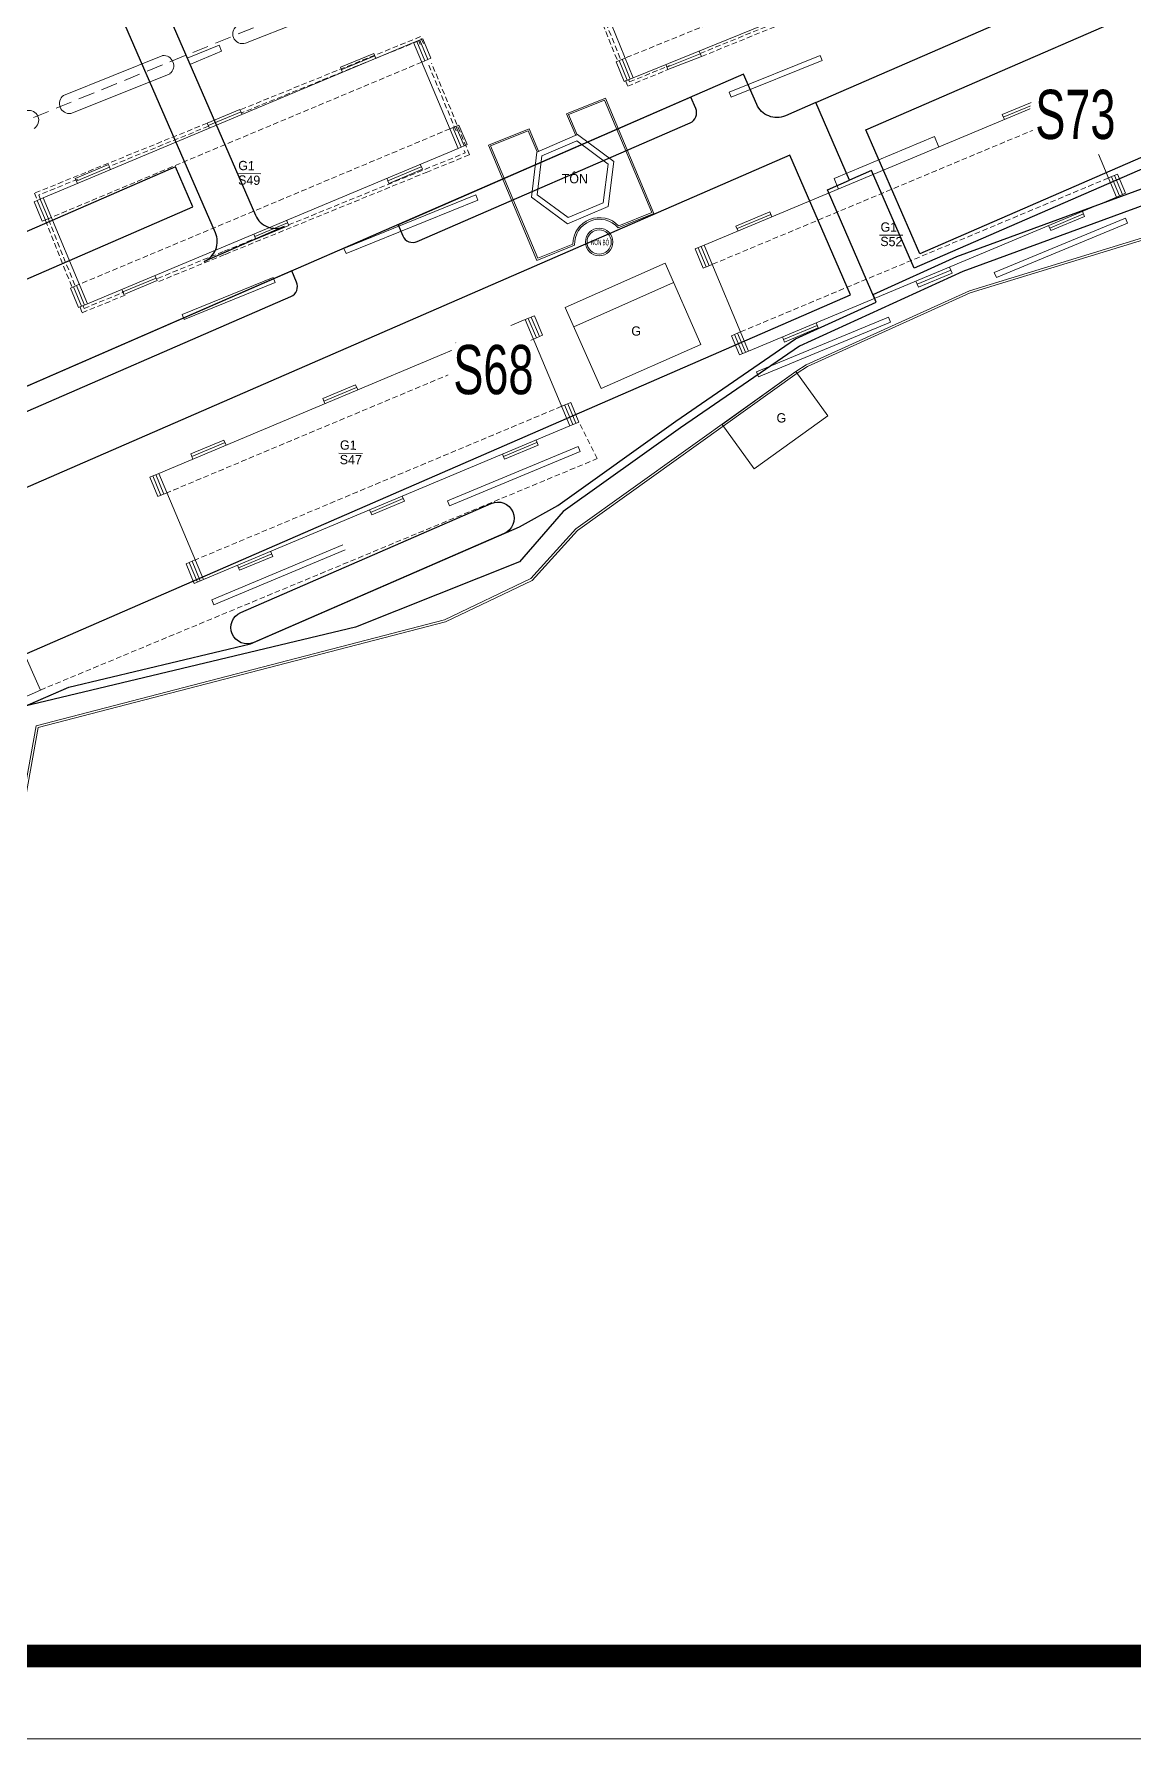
# Model space of a CAD drawing. Header units: inches. Extents: x 496359 to 501064, y 2374078 to 2377203.
# Drawn here: x 499897.4 to 499998.1, y 2376075 to 2376231.1 of the extents above; entities that cross this region are included whole.
import ezdxf
from ezdxf.enums import TextEntityAlignment as Align

# ---------------------------------------------------------------- set-up
doc = ezdxf.new("R2010")
doc.units = ezdxf.units.IN
doc.header["$MEASUREMENT"] = 0
doc.linetypes.add('DASHED', pattern=[0.75, 0.5, -0.25])
doc.layers.add('chu', color=6, linetype='Continuous')
doc.layers.add('MANH', color=147, linetype='Continuous')
for name, color, linetype, lineweight in [('EG Text2', 7, 'Continuous', 18), ('ISO', 252, 'Continuous', 20), ('khung ten QH', 7, 'Continuous', 20), ('Khungbo', 32, 'Continuous', 25), ('LC Net dam 1', 30, 'Continuous', 30), ('LC Net manh', 239, 'Continuous', 5)]:
    doc.layers.add(name, color=color, linetype=linetype, lineweight=lineweight)
doc.styles.add('EG Hai', font='')
doc.styles.add('style1', font='')
doc.styles.get('EG Hai').set_extended_font_data('.VnArial NarrowH')
doc.styles.get('style1').set_extended_font_data('.VnAvantH')

# ---------------------------------------------------------------- blocks, each defined once
blk = doc.blocks.new('Nền HT mới')
at = {"layer": 'chu', "color": 6, "lineweight": 0, "elevation": -28.38}
for points in [[(36.8, -62.49), (38.95, -62.52)], [(95.59, -68.11), (97.74, -68.14)], [(46.11, -88.08), (48.26, -88.1)]]:
    blk.add_lwpolyline(points, dxfattribs=at)
at = {"layer": 'MANH', "color": 1, "linetype": 'DASHED', "lineweight": 0, "ltscale": 3, "elevation": -28.38}
blk.add_lwpolyline([(296.55, 137.3), (308.63, 107.72), (320.94, 78.75), (295.28, 58.9), (270.43, 45.09), (239.68, 32.37), (209.79, 20.25), (183.93, 9.6), (120.59, -15.78), (90.69, -27.72), (65.23, -38.06), (38.28, -49.14), (9.68, -60.81), (-18.05, -71.82), (-45.98, -83.15), (-74.53, -95.17)], dxfattribs=at)
at = {"layer": 'MANH', "linetype": 'DASHED', "lineweight": 0, "elevation": -28.38}
for points in [[(106.23, -38.13), (72.31, -51.91)], [(53.7, -52.28), (19.79, -66.5)], [(113.97, -56.7), (80.28, -70.8)], [(56.27, -58.39), (22.36, -72.62)], [(116.55, -62.89), (82.87, -76.98)], [(63.92, -77.64), (30.37, -91.71)], [(66.5, -83.79), (32.95, -97.86)], [(18.78, -109.77), (69.76, -88.58), (68.08, -85.23)]]:
    blk.add_lwpolyline(points, dxfattribs=at)
at = {"layer": 'MANH', "lineweight": 0, "elevation": -28.38}
for points in [[(106.97, -39.94), (73.05, -53.72)], [(73.05, -53.72), (69.07, -43.94)], [(42.53, -48.59), (37.57, -50.55)], [(52.95, -50.49), (19.04, -64.72)], [(32.23, -51.93), (35.14, -50.73)], [(32.46, -52.49), (35.37, -51.29)], [(35.37, -51.29), (35.14, -50.73)], [(49.3, -51.48), (46.24, -52.76)], [(49.3, -51.48), (49.49, -51.94)], [(52.95, -50.49), (53.78, -50.14)], [(52.95, -50.49), (57.02, -60.18)], [(53.23, -50.38), (53.98, -52.16)], [(53.51, -50.26), (54.25, -52.04)], [(53.78, -50.14), (54.53, -51.93)], [(79.29, -51.77), (79.09, -51.27)], [(29.98, -51.68), (20.9, -55.33)], [(32.46, -52.49), (32.23, -51.93)], [(46.24, -52.76), (46.43, -53.23)], [(46.33, -53), (49.39, -51.71)], [(53.7, -52.28), (54.53, -51.93)], [(72.31, -51.91), (71.48, -52.25)], [(72.21, -54.06), (71.48, -52.25)], [(72.49, -53.95), (71.75, -52.13)], [(72.77, -53.83), (72.03, -52.02)], [(76.22, -52.97), (76.04, -52.51)], [(76.13, -52.74), (79.19, -51.53)], [(79.29, -51.77), (76.22, -52.97)], [(81.82, -55.04), (90.15, -51.67)], [(82, -55.5), (90.34, -52.13)], [(90.15, -51.67), (90.34, -52.13)], [(30.65, -53.34), (21.57, -57)], [(73.05, -53.72), (72.21, -54.06)], [(113.23, -54.95), (114.06, -54.6)], [(114.8, -56.36), (114.06, -54.6)], [(71.68, -67.45), (74.94, -66.14), (70.5, -55.58), (66.93, -57.01)], [(71.72, -67.27), (74.74, -66.06), (70.42, -55.78), (67.13, -57.09)], [(113.23, -54.95), (79.55, -69.05)], [(81.82, -55.04), (82, -55.5)], [(109.92, -55.79), (106.82, -57.09)], [(110.01, -56.03), (106.92, -57.32)], [(109.92, -55.79), (110.11, -56.26)], [(117.29, -64.64), (113.23, -54.95)], [(114.24, -56.59), (113.51, -54.84)], [(114.52, -56.47), (113.79, -54.72)], [(34.06, -57.86), (37.05, -56.61)], [(34.15, -58.09), (37.15, -56.84)], [(37.05, -56.61), (37.25, -57.07)], [(66.93, -57.01), (67.78, -59)], [(67.13, -57.09), (67.92, -58.94)], [(106.82, -57.09), (107.02, -57.55)], [(113.97, -56.7), (114.8, -56.36)], [(34.06, -57.86), (34.25, -58.32)], [(56.27, -58.39), (57.1, -58.04)], [(56.54, -58.27), (57.29, -60.06)], [(56.82, -58.16), (57.57, -59.94)], [(57.1, -58.04), (57.85, -59.83)], [(64.39, -60.45), (63.51, -58.39), (59.79, -59.88), (64.23, -70.43), (67.68, -69.05)], [(64.25, -60.51), (63.42, -58.58), (59.98, -59.96), (64.31, -70.24), (67.53, -68.94)], [(100.61, -59.1), (91.43, -62.94)], [(100.61, -59.1), (101.01, -60.07)], [(57.02, -60.18), (23.11, -74.4)], [(57.02, -60.18), (57.85, -59.83)], [(25.01, -61.67), (21.97, -62.94)], [(22.07, -63.18), (25.11, -61.9)], [(25.01, -61.67), (25.21, -62.13)], [(50.59, -63.14), (53.65, -61.86)], [(53.75, -62.09), (50.69, -63.38)], [(53.75, -62.09), (53.55, -61.63)], [(21.97, -62.94), (22.17, -63.41)], [(50.69, -63.38), (50.49, -62.91)], [(91.43, -62.94), (91.83, -63.91)], [(116.55, -62.89), (117.38, -62.54)], [(116.83, -62.77), (117.56, -64.52)], [(117.11, -62.66), (117.84, -64.41)], [(117.38, -62.54), (118.12, -64.29)], [(19.04, -64.72), (18.21, -65.07)], [(18.21, -65.07), (18.96, -66.85)], [(18.49, -64.95), (19.24, -66.74)], [(18.77, -64.83), (19.52, -66.62)], [(19.04, -64.72), (23.11, -74.4)], [(46.57, -69.35), (58.64, -64.44)], [(46.76, -69.81), (58.83, -64.91)], [(58.83, -64.91), (58.64, -64.44)], [(117.29, -64.64), (83.61, -78.74)], [(117.29, -64.64), (118.12, -64.29)], [(19.79, -66.5), (18.96, -66.85)], [(38.42, -68.25), (41.41, -66.99)], [(41.51, -67.23), (41.31, -66.76)], [(85.54, -65.99), (82.45, -67.29)], [(85.64, -66.23), (82.55, -67.52)], [(85.54, -65.99), (85.73, -66.46)], [(106.1, -71.54), (118.11, -66.56)], [(106.29, -72.01), (118.3, -67.02)], [(114.26, -66.18), (111.17, -67.47)], [(114.36, -66.41), (111.27, -67.71)], [(114.36, -66.41), (114.17, -65.95)], [(118.3, -67.02), (118.11, -66.56)], [(38.51, -68.48), (38.32, -68.02)], [(38.51, -68.48), (41.51, -67.23)], [(82.45, -67.29), (82.64, -67.75)], [(111.27, -67.71), (111.07, -67.24)], [(46.76, -69.81), (46.57, -69.35)], [(79.55, -69.05), (78.72, -69.39)], [(79.45, -71.15), (78.72, -69.39)], [(79.73, -71.03), (79, -69.28)], [(80.01, -70.92), (79.27, -69.16)], [(83.61, -78.74), (79.55, -69.05)], [(66.83, -74.75), (75.96, -70.7)], [(75.96, -70.7), (79.25, -78.13)], [(80.28, -70.8), (79.45, -71.15)], [(99.03, -72.61), (102.12, -71.32)], [(102.24, -71.6), (99.15, -72.89)], [(102.24, -71.6), (102, -71.04)], [(106.29, -72.01), (106.1, -71.54)], [(22.36, -72.62), (21.53, -72.97)], [(21.53, -72.97), (22.28, -74.75)], [(21.8, -72.85), (22.55, -74.63)], [(22.08, -72.73), (22.83, -74.52)], [(26.43, -73.55), (26.23, -73.09)], [(26.33, -73.32), (29.37, -72.05)], [(29.46, -72.28), (26.43, -73.55)], [(29.46, -72.28), (29.27, -71.82)], [(31.76, -75.38), (40.09, -71.99)], [(31.95, -75.84), (40.28, -72.46)], [(40.28, -72.47), (40.1, -72.01)], [(76.74, -72.47), (67.61, -76.51)], [(99.15, -72.89), (98.91, -72.33)], [(23.11, -74.4), (22.28, -74.75)], [(66.83, -74.75), (70.12, -82.17)], [(63.17, -75.85), (29.62, -89.93)], [(31.95, -75.84), (31.76, -75.38)], [(64, -75.5), (63.17, -75.85)], [(63.17, -75.85), (67.25, -85.57)], [(63.44, -75.74), (64.19, -77.52)], [(63.72, -75.62), (64.47, -77.41)], [(64, -75.5), (64.75, -77.29)], [(84.34, -80.64), (96.4, -75.63)], [(84.53, -81.1), (96.59, -76.09)], [(89.89, -76.38), (86.79, -77.67)], [(89.98, -76.61), (89.79, -76.15)], [(96.59, -76.09), (96.4, -75.63)], [(59.87, -76.69), (56.81, -77.97)], [(56.81, -77.97), (57.01, -78.44)], [(56.91, -78.21), (59.97, -76.92)], [(59.87, -76.69), (60.07, -77.15)], [(63.92, -77.64), (64.75, -77.29)], [(82.87, -76.98), (82.04, -77.33)], [(82.04, -77.33), (82.78, -79.08)], [(82.32, -77.21), (83.05, -78.97)], [(82.6, -77.1), (83.33, -78.85)], [(86.89, -77.91), (86.7, -77.44)], [(89.98, -76.61), (86.89, -77.91)], [(79.25, -78.13), (70.12, -82.17)], [(83.61, -78.74), (82.78, -79.08)], [(81.19, -85.47), (87.94, -80.61)], [(84.53, -81.1), (84.34, -80.64)], [(90.86, -84.67), (87.94, -80.61)], [(44.64, -83.08), (47.63, -81.82)], [(44.74, -83.31), (47.73, -82.06)], [(47.63, -81.82), (47.83, -82.29)], [(44.64, -83.08), (44.83, -83.54)], [(66.5, -83.79), (67.33, -83.44)], [(66.77, -83.67), (67.52, -85.46)], [(67.05, -83.56), (67.8, -85.34)], [(67.33, -83.44), (68.08, -85.23)], [(67.25, -85.57), (33.7, -99.65)], [(67.25, -85.57), (68.08, -85.23)], [(84.11, -89.52), (81.19, -85.47)], [(84.11, -89.52), (90.86, -84.67)], [(35.59, -86.88), (32.55, -88.15)], [(32.65, -88.38), (35.69, -87.11)], [(35.59, -86.88), (35.78, -87.34)], [(61.18, -88.39), (64.24, -87.11)], [(64.34, -87.34), (61.28, -88.62)], [(64.34, -87.34), (64.15, -86.88)], [(32.55, -88.15), (32.75, -88.62)], [(56.05, -92.45), (68, -87.46)], [(56.24, -92.91), (68.19, -87.92)], [(61.28, -88.62), (61.09, -88.16)], [(68.19, -87.92), (68, -87.46)], [(28.79, -90.28), (29.62, -89.93)], [(28.79, -90.28), (29.54, -92.06)], [(29.07, -90.16), (29.82, -91.95)], [(29.34, -90.04), (30.09, -91.83)], [(29.62, -89.93), (33.7, -99.65)], [(30.37, -91.71), (29.54, -92.06)], [(52.1, -92.47), (51.91, -92.01)], [(49.11, -93.73), (48.91, -93.27)], [(49.01, -93.5), (52, -92.24)], [(49.11, -93.73), (52.1, -92.47)], [(56.24, -92.91), (56.05, -92.45)], [(46.48, -96.48), (34.48, -101.5)], [(32.95, -97.86), (32.12, -98.21)], [(32.12, -98.21), (32.87, -100)], [(32.4, -98.1), (33.15, -99.88)], [(32.67, -97.98), (33.42, -99.77)], [(46.68, -96.94), (34.67, -101.96)], [(36.92, -98.57), (39.96, -97.3)], [(40.06, -97.53), (37.02, -98.8)], [(40.06, -97.53), (39.86, -97.06)], [(33.7, -99.65), (32.87, -100)], [(37.02, -98.8), (36.83, -98.34)], [(34.67, -101.96), (34.48, -101.5)], [(14.62, -111.61), (18.78, -109.77), (16.99, -105.73)]]:
    blk.add_lwpolyline(points, dxfattribs=at)
at = {"layer": 'MANH', "color": 5, "linetype": 'DASHED', "lineweight": 0, "elevation": -28.38}
for points in [[(69.16, -46.01), (71.62, -52.19)], [(69.44, -45.9), (71.9, -52.07)], [(79.17, -51.49), (88.28, -47.79)], [(79.17, -51.49), (88.28, -47.79)], [(79.29, -51.77), (88.39, -48.07)], [(79.29, -51.77), (88.39, -48.07)], [(53.84, -50.57), (53.58, -49.95), (37.07, -56.65)], [(53.56, -50.68), (53.42, -50.34), (37.19, -56.93)], [(54.1, -62.38), (58.06, -60.76), (54.59, -52.38)], [(56.83, -58.57), (54.31, -52.49)], [(72.34, -53.97), (72.54, -54.48), (76.47, -52.87)], [(72.34, -53.97), (72.54, -54.48), (76.47, -52.87)], [(72.62, -53.86), (72.71, -54.09), (76.36, -52.6)], [(72.62, -53.86), (72.71, -54.09), (76.36, -52.6)], [(34.06, -57.87), (18.25, -64.28), (18.51, -64.96)], [(34.18, -58.15), (25.29, -61.75)], [(53.98, -62.1), (57.67, -60.6), (57.58, -60.38)], [(35.71, -69.88), (54.1, -62.38)], [(41.5, -67.19), (53.98, -62.1)], [(22.21, -63), (18.63, -64.45), (18.79, -64.85)], [(19.24, -66.78), (21.68, -72.89)], [(19.52, -66.67), (21.96, -72.78)], [(35.6, -69.6), (38.49, -68.42)], [(29.5, -72.09), (35.6, -69.6)], [(29.62, -72.36), (35.71, -69.88)], [(22.69, -74.6), (22.78, -74.83), (26.43, -73.34)], [(22.41, -74.71), (22.61, -75.22), (26.54, -73.62)]]:
    blk.add_lwpolyline(points, dxfattribs=at)
at = {"layer": 'MANH', "color": 4, "lineweight": 0, "elevation": -28.38}
for points in [[(-85.82, -123.71), (-79.08, -123.75), (-73.14, -123.93), (-70.53, -124.07), (-61.97, -128.52), (-53.95, -128.98), (-45.02, -136.76), (-38.23, -144.39), (-27.99, -151.88), (-21.32, -152.74), (-17.46, -155.96), (13.14, -157.7), (11.81, -150.73), (18.58, -113.19), (55.85, -103.52), (63.79, -99.73), (67.94, -95.15), (88.05, -80.77), (88.99, -80.16), (103.9, -73.39), (120.14, -68.44)], [(-85.86, -123.51), (-79.08, -123.55), (-73.13, -123.73), (-70.47, -123.87), (-61.92, -128.32), (-53.87, -128.79), (-44.88, -136.61), (-38.1, -144.24), (-27.92, -151.69), (-21.23, -152.55), (-17.38, -155.77), (12.89, -157.49), (11.6, -150.73), (18.4, -113.03), (55.78, -103.33), (63.67, -99.57), (67.8, -95), (87.94, -80.61), (88.89, -79.99), (103.83, -73.21), (103.83, -73.21), (120.07, -68.25)]]:
    blk.add_lwpolyline(points, dxfattribs=at)
at = {"layer": 'MANH', "lineweight": 0, "elevation": -28.38}
for points in [[(63.74, -64.65), (64.21, -60.53), (67.95, -58.92), (71.27, -61.39), (70.75, -65.51), (67.03, -67.09)], [(64.27, -64.42), (64.68, -60.87), (67.88, -59.5), (70.74, -61.62), (70.29, -65.16), (67.1, -66.51)]]:
    blk.add_lwpolyline(points, close=True, dxfattribs=at)
at = {"layer": 'MANH', "lineweight": 0}
for radius in [1.26, 1.11]:
    blk.add_circle((69.93, -68.75, 1.18), radius, dxfattribs=at)
for centre, radius, start, end in [((37.29, -49.7, 1.09), 0.895, 115.3431, 287.647), ((30.05, -52.61, 1), 0.939, 309.0371, 94.8307), ((21.46, -56.07, 1), 0.931, 127.3675, 276.5003), ((17.73, -57.6, 1.02), 0.897, 302.4307, 101.4226), ((69.96, -68.95, 1.17), 2.43, 43.849, 179.8113), ((69.96, -68.95, 1.17), 2.28, 41.3298, 182.3306)]:
    blk.add_arc(centre, radius, start, end, dxfattribs=at)
at = {"layer": 'chu', "color": 6, "lineweight": 0, "style": 'style1'}
for s, p in [('G1', (36.89, -62.17, -28.38)), ('T¤N', (66.5, -63.36, -28.38)), ('S49', (36.88, -63.5, -28.38)), ('G1', (95.68, -67.8, -28.38)), ('S52', (95.66, -69.12, -28.38)), ('G', (72.87, -77.32, -28.38)), ('G', (86.16, -85.27, -28.38)), ('G1', (46.2, -87.76, -28.36)), ('S47', (46.18, -89.09, -28.36))]:
    blk.add_text(s, height=0.85, rotation=359.2672, dxfattribs=at).set_placement(p)
at = {"layer": 'chu', "color": 6, "lineweight": 0, "style": 'style1', "width": 0.5}
blk.add_text('NON Bé', height=0.5, rotation=359.2672, dxfattribs=at).set_placement((69.19, -69.03, 1.18))

msp = doc.modelspace()

# ---------------------------------------------------------------- linework, layer by layer
at = {"layer": 'khung ten QH'}
msp.add_lwpolyline([(499511.02, 2377095.58), (499511.02, 2376074.98), (500953.93, 2376074.98), (500953.93, 2377095.58)], close=True, dxfattribs=at)
at = {"layer": 'Khungbo', "color": 0, "lineweight": 50, "const_width": 2.07}
msp.add_lwpolyline([(499518.6, 2377088), (499518.6, 2376082.57), (500946.35, 2376082.57), (500946.35, 2377088)], close=True, dxfattribs=at)
at = {"layer": 'LC Net dam 1'}
for points in [[(499818.3, 2376232.3), (499815.11, 2376239.63, 0.414214), (499817.74, 2376238.6), (499887.43, 2376268.92, 0.414214), (499888.47, 2376271.55), (499887.3, 2376274.23, 0.414214), (499883.35, 2376275.78), (499892.52, 2376279.77, 0.414214), (499890.97, 2376275.83), (499917.67, 2376214.47, 0.414214), (499920.3, 2376213.43), (499912.97, 2376210.24, 0.414214), (499914, 2376212.87), (499891.66, 2376264.22, 0.414214), (499889.03, 2376265.25), (499819.34, 2376234.93, 0.414214)], [(499957.53, 2376225.27), (499930.72, 2376213.6), (499931.16, 2376212.58, 0.414214), (499932.48, 2376212.06), (499957.46, 2376222.93, 0.414214), (499957.97, 2376224.24)], [(499920.99, 2376209.37), (499891.08, 2376196.35), (499891.52, 2376195.33, 0.414214), (499892.84, 2376194.81), (499920.92, 2376207.03, 0.414214), (499921.43, 2376208.34)], [(499917.52, 2376175.36, -1), (499916.32, 2376178.11), (499939.25, 2376188.09, -1), (499940.44, 2376185.34)]]:
    msp.add_lwpolyline(points, format="xyb", close=True, dxfattribs=at)
msp.add_lwpolyline([(499911.94, 2376215.25), (499910.35, 2376218.91), (499838.72, 2376187.74), (499840.31, 2376184.07)], close=True, dxfattribs=at)

# ---------------------------------------------------------------- block references
at = {"layer": 'LC Net manh'}
msp.add_blockref('Nền HT mới', (499879.2, 2376280.77, 2.92), dxfattribs=at)

# ---------------------------------------------------------------- next in the draw order: wipeouts: each hides what was drawn before it
at = {"ltscale": 500}
for points in [[(499989.81, 2376220.76), (499989.34, 2376221.31), (499989.09, 2376221.71), (499988.86, 2376222.21), (499988.69, 2376222.73), (499988.59, 2376223.23), (499988.56, 2376223.67), (499988.58, 2376224.19), (499988.64, 2376224.6), (499988.8, 2376225.17), (499988.92, 2376225.49), (499989.15, 2376225.92), (499989.41, 2376226.32), (499989.79, 2376226.75), (499990.2, 2376227.11), (499990.67, 2376227.43), (499991.13, 2376227.66), (499991.56, 2376227.82), (499991.95, 2376227.92), (499992.46, 2376227.99), (499992.89, 2376228), (499993.31, 2376227.97), (499993.85, 2376227.87), (499994.26, 2376227.74), (499994.64, 2376227.58), (499995.23, 2376227.24), (499995.49, 2376227.04), (499995.79, 2376226.77), (499996.04, 2376226.49), (499996.3, 2376226.14), (499996.55, 2376225.73), (499996.71, 2376225.39), (499996.84, 2376225.04), (499996.95, 2376224.59), (499997.01, 2376224.18), (499997.03, 2376223.6), (499996.97, 2376223.05), (499996.88, 2376222.62), (499996.76, 2376222.27), (499996.56, 2376221.82), (499996.34, 2376221.45), (499996.14, 2376221.16), (499995.8, 2376220.77), (499995.54, 2376220.53), (499995.13, 2376220.23), (499994.85, 2376220.06), (499994.6, 2376219.93), (499994.3, 2376219.8), (499993.95, 2376219.69), (499993.61, 2376219.61), (499993.27, 2376219.55), (499992.92, 2376219.53), (499992.63, 2376219.53), (499992.19, 2376219.57), (499991.83, 2376219.64), (499991.42, 2376219.75), (499991.03, 2376219.91), (499990.55, 2376220.17), (499990.33, 2376220.31), (499990.03, 2376220.56)], [(499936.54, 2376197.4), (499936.07, 2376197.95), (499935.82, 2376198.35), (499935.58, 2376198.85), (499935.41, 2376199.37), (499935.32, 2376199.87), (499935.29, 2376200.31), (499935.31, 2376200.83), (499935.37, 2376201.24), (499935.53, 2376201.81), (499935.65, 2376202.13), (499935.88, 2376202.56), (499936.14, 2376202.96), (499936.52, 2376203.4), (499936.93, 2376203.75), (499937.4, 2376204.07), (499937.85, 2376204.3), (499938.29, 2376204.46), (499938.68, 2376204.56), (499939.19, 2376204.63), (499939.62, 2376204.64), (499940.04, 2376204.61), (499940.57, 2376204.51), (499940.99, 2376204.38), (499941.37, 2376204.22), (499941.96, 2376203.88), (499942.22, 2376203.68), (499942.52, 2376203.41), (499942.77, 2376203.13), (499943.03, 2376202.78), (499943.28, 2376202.37), (499943.44, 2376202.03), (499943.57, 2376201.68), (499943.68, 2376201.23), (499943.74, 2376200.83), (499943.76, 2376200.25), (499943.7, 2376199.69), (499943.61, 2376199.26), (499943.49, 2376198.91), (499943.29, 2376198.46), (499943.07, 2376198.09), (499942.87, 2376197.8), (499942.53, 2376197.42), (499942.27, 2376197.17), (499941.86, 2376196.87), (499941.58, 2376196.7), (499941.33, 2376196.57), (499941.02, 2376196.44), (499940.68, 2376196.33), (499940.34, 2376196.25), (499940, 2376196.19), (499939.64, 2376196.17), (499939.36, 2376196.17), (499938.92, 2376196.21), (499938.56, 2376196.28), (499938.15, 2376196.4), (499937.76, 2376196.55), (499937.28, 2376196.81), (499937.06, 2376196.96), (499936.76, 2376197.2)]]:
    msp.add_wipeout(points, dxfattribs=at).translate(0, 0, -292.38).dxf.layer = 'ISO'

# ---------------------------------------------------------------- next in the draw order: linework, layer by layer
at = {"layer": 'LC Net dam 1'}
msp.add_lwpolyline([(499974.07, 2376218.56), (499972.05, 2376217.68), (499968.95, 2376224.79), (499985.46, 2376231.97, 0.414214), (499986.5, 2376234.6), (499985.3, 2376237.35), (499989.5, 2376239.18), (499990.7, 2376236.43, 0.414213), (499993.33, 2376235.39), (500019.14, 2376246.63), (500025.17, 2376232.77), (500013.84, 2376227.85), (500014.8, 2376225.66), (499977.95, 2376209.62)], format="xyb", close=True, dxfattribs=at)
for points in [[(500013.48, 2376226.17), (499978.47, 2376210.94), (499973.53, 2376222.29), (500008.54, 2376237.53)], [(499972.15, 2376207.17), (499966.59, 2376219.96), (499885.49, 2376184.66), (499891.05, 2376171.88)]]:
    msp.add_lwpolyline(points, close=True, dxfattribs=at)
for points in [[(499894.77, 2376168.73), (499900.6, 2376171.27), (499917.22, 2376175.23), (499941.85, 2376185.95), (499945.35, 2376187.9), (499956.16, 2376195.62), (499967.09, 2376203.15), (499974.5, 2376206.52), (499974.2, 2376207.21), (499981.86, 2376210.7), (500039.74, 2376231.91)], [(500039.87, 2376230.36), (499982.43, 2376209.31), (499967.46, 2376202.49), (499956.59, 2376195.01), (499945.85, 2376187.34), (499941.85, 2376182.74), (499926.83, 2376176.75), (499896.44, 2376169.51), (499889.04, 2376130.03), (499867.46, 2376126.68), (499847.15, 2376134.75), (499826.59, 2376153.72), (499809.33, 2376158.81), (499793.5, 2376159.26)]]:
    msp.add_lwpolyline(points, dxfattribs=at)
msp.add_lwpolyline([(499881.67, 2376183.14), (499883.6, 2376183.98), (499890.96, 2376167.08), (499900.6, 2376171.27), (499917.22, 2376175.23), (499941.85, 2376185.95), (499945.35, 2376187.9), (499956.16, 2376195.62), (499967.09, 2376203.15), (499974.5, 2376206.52), (499970.03, 2376216.8), (499972.05, 2376217.68), (499968.95, 2376224.79), (499966.18, 2376223.58, -0.414214), (499963.55, 2376224.62), (499962.35, 2376227.37), (499886.25, 2376194.25), (499887.19, 2376192.09, -0.414214), (499886.68, 2376190.78), (499879.67, 2376187.73)], format="xyb", dxfattribs=at)

# ---------------------------------------------------------------- next in the draw order: texts
at = {"layer": 'EG Text2', "style": 'EG Hai', "width": 0.8}
for s, p in [('S73', (499992.72, 2376223.7, -292.38)), ('s68', (499939.45, 2376200.34, -292.38))]:
    msp.add_text(s, height=4.5, rotation=0, dxfattribs=at).set_placement(p, align=Align.MIDDLE_CENTER)

doc.saveas('drawing.dxf')
